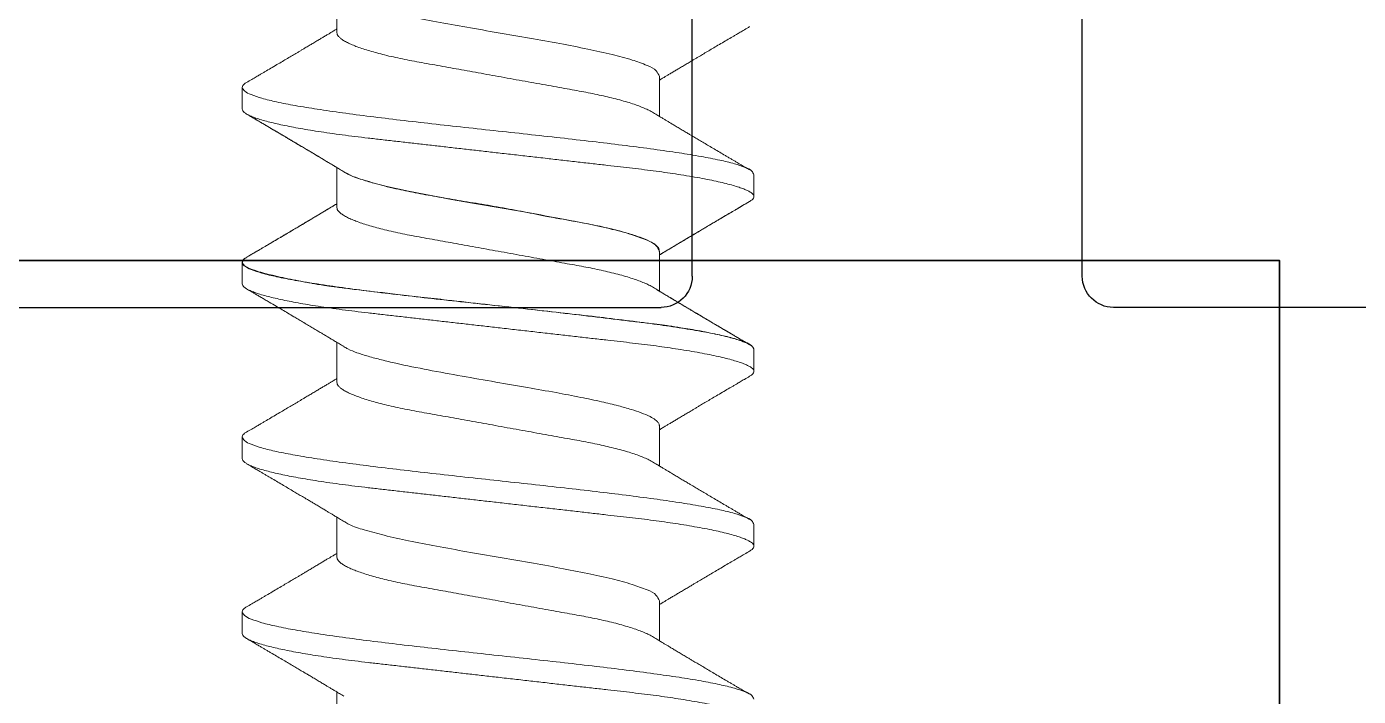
# Model space of a CAD drawing. Extents: x -82 to 113, y -82 to 93.
# Drawn here: x 19.2935 to 19.7204, y 86.9189 to 87.1334 of the extents above; entities that cross this region are included whole.
import ezdxf

# ---------------------------------------------------------------- set-up
doc = ezdxf.new("R2010")
doc.units = 0
doc.header["$MEASUREMENT"] = 0
doc.linetypes.add('SLD-Solid', pattern=[0])
doc.layers.get('0').update_dxf_attribs({"linetype": 'CONTINUOUS'})
for name, color, linetype in [('Ballons', 7, 'CONTINUOUS'), ('DIM', 7, 'CONTINUOUS'), ('INERTIA', 7, 'CONTINUOUS'), ('VENT', 5, 'CONTINUOUS')]:
    doc.layers.add(name, color=color, linetype=linetype)

# ---------------------------------------------------------------- blocks, each defined once
blk = doc.blocks.new('NO 8 2 IN')
at = {"color": 7, "linetype": 'SLD-Solid', "lineweight": 15}
for p, q in [((0.8105, 0.082), (0.8035, 0.082)), ((0.8665, 0.082), (0.8595, 0.082)), ((0.8665, 0.082), (0.85953, 0.082)), ((0.9225, 0.082), (0.9155, 0.082)), ((0.9785, 0.082), (0.9715, 0.082)), ((0.786, 0.05169), (0.77321, 0.05169)), ((0.842, 0.05169), (0.82921, 0.05169)), ((0.842, 0.05169), (0.82921, 0.05169)), ((0.898, 0.05169), (0.88521, 0.05169)), ((0.954, 0.05169), (0.94121, 0.05169)), ((1.01, 0.05169), (0.99721, 0.05169)), ((0.8, -0.05169), (0.81279, -0.05169)), ((0.85597, -0.05169), (0.86879, -0.05169)), ((0.856, -0.05169), (0.86879, -0.05169)), ((0.912, -0.05169), (0.92479, -0.05169)), ((0.968, -0.05169), (0.98079, -0.05169)), ((0.8315, -0.082), (0.8385, -0.082)), ((0.8875, -0.082), (0.8945, -0.082)), ((0.8875, -0.082), (0.8945, -0.082)), ((0.9435, -0.082), (0.9505, -0.082))]:
    blk.add_line(p, q, dxfattribs=at)
for points, knots in [([(0.80186, 0.08045), (0.80199, 0.08074), (0.80231, 0.08144), (0.80352, 0.08233), (0.80507, 0.08107), (0.80601, 0.07885), (0.80718, 0.07537), (0.80828, 0.07064), (0.80943, 0.0647), (0.81057, 0.05766), (0.81172, 0.04964), (0.81288, 0.04077), (0.81403, 0.0312), (0.81519, 0.0211), (0.81634, 0.01064), (0.8175, 0), (0.81866, -0.01064), (0.81981, -0.0211), (0.82097, -0.03121), (0.82212, -0.04077), (0.82328, -0.04964), (0.82443, -0.05766), (0.82557, -0.06471), (0.82672, -0.07062), (0.82781, -0.07541), (0.82899, -0.07877), (0.82993, -0.08123), (0.83108, -0.0818), (0.8315, -0.082)], [0, 0, 0, 0, 0.005731, 0.013729, 0.021728, 0.035806, 0.057192, 0.085897, 0.121575, 0.16369, 0.211566, 0.264413, 0.32135, 0.381419, 0.443609, 0.506868, 0.570127, 0.632316, 0.692385, 0.749321, 0.802168, 0.850043, 0.892158, 0.927835, 0.956539, 0.977925, 0.992002, 1, 1, 1, 1]), ([(0.8105, 0.082), (0.81067, 0.08196), (0.81108, 0.08188), (0.81159, 0.08134), (0.81213, 0.08055), (0.81267, 0.07943), (0.81324, 0.078), (0.81382, 0.07624), (0.81439, 0.07424), (0.81494, 0.07201), (0.81549, 0.06959), (0.81604, 0.06692), (0.81658, 0.06404), (0.81711, 0.06094), (0.81766, 0.05756), (0.8182, 0.05389), (0.81874, 0.04995), (0.81926, 0.04587), (0.81976, 0.04167), (0.82025, 0.03731), (0.82077, 0.03278), (0.82129, 0.02821), (0.82181, 0.02362), (0.82233, 0.01904), (0.82287, 0.01436), (0.82341, 0.00962), (0.82395, 0.00482), (0.82452, -0.00015), (0.8251, -0.00526), (0.82569, -0.01048), (0.82628, -0.01564), (0.82686, -0.02071), (0.82742, -0.02565), (0.82797, -0.03045), (0.82848, -0.03495), (0.82896, -0.03915), (0.8294, -0.04309), (0.82987, -0.04691), (0.83035, -0.05063), (0.83085, -0.05422), (0.83138, -0.05776), (0.83193, -0.06122), (0.83252, -0.06456), (0.83311, -0.06766), (0.8337, -0.07048), (0.8343, -0.07301), (0.83489, -0.07524), (0.83546, -0.07712), (0.83601, -0.07865), (0.83652, -0.07985), (0.83702, -0.08079), (0.83751, -0.08145), (0.83798, -0.0819), (0.83834, -0.08197), (0.8385, -0.082)], [0, 0, 0, 0, 0.003092, 0.007218, 0.012848, 0.020196, 0.029358, 0.040369, 0.053221, 0.066587, 0.081415, 0.097635, 0.11516, 0.13389, 0.153715, 0.176448, 0.200175, 0.224724, 0.249925, 0.275906, 0.303091, 0.331379, 0.358168, 0.385658, 0.413725, 0.442232, 0.471038, 0.499995, 0.531578, 0.562967, 0.593969, 0.624401, 0.654092, 0.682884, 0.710637, 0.735058, 0.758527, 0.78147, 0.803831, 0.825476, 0.846274, 0.867849, 0.888108, 0.906911, 0.924131, 0.939662, 0.953423, 0.965357, 0.974673, 0.982441, 0.988705, 0.993557, 0.99719, 1, 1, 1, 1]), ([(0.85786, 0.08045), (0.85799, 0.08074), (0.85831, 0.08144), (0.85952, 0.08233), (0.86107, 0.08107), (0.86201, 0.07885), (0.86318, 0.07537), (0.86428, 0.07064), (0.86543, 0.0647), (0.86657, 0.05766), (0.86772, 0.04964), (0.86888, 0.04077), (0.87003, 0.0312), (0.87119, 0.0211), (0.87234, 0.01064), (0.8735, 0), (0.87466, -0.01064), (0.87581, -0.0211), (0.87697, -0.03121), (0.87812, -0.04077), (0.87928, -0.04964), (0.88043, -0.05766), (0.88157, -0.06471), (0.88272, -0.07062), (0.88381, -0.07541), (0.885, -0.07875), (0.88587, -0.08116), (0.88692, -0.08168), (0.88724, -0.08185)], [0, 0, 0, 0, 0.005741, 0.013754, 0.021767, 0.035869, 0.057293, 0.086049, 0.12179, 0.163979, 0.21194, 0.26488, 0.321917, 0.382093, 0.444392, 0.507763, 0.571133, 0.633432, 0.693607, 0.750644, 0.803584, 0.851544, 0.893732, 0.929473, 0.958227, 0.979651, 0.993752, 1, 1, 1, 1]), ([(0.85793, 0.08041), (0.85812, 0.08085), (0.85848, 0.08171), (0.86026, 0.08222), (0.86147, 0.07989), (0.86259, 0.07684), (0.86388, 0.07178), (0.86496, 0.06668), (0.86576, 0.06251), (0.86618, 0.06019), (0.8664, 0.05897), (0.86651, 0.05835), (0.86657, 0.05803), (0.8666, 0.05788), (0.86661, 0.0578), (0.86662, 0.05776), (0.86662, 0.05774), (0.86662, 0.05773), (0.86662, 0.05772), (0.86662, 0.05772), (0.86662, 0.05772), (0.86662, 0.05772), (0.86672, 0.05703), (0.86692, 0.05588), (0.86716, 0.05417), (0.8674, 0.05248), (0.86767, 0.05045), (0.86798, 0.04808), (0.86832, 0.04532), (0.8687, 0.04217), (0.8692, 0.03776), (0.86987, 0.0319), (0.87072, 0.02442), (0.87179, 0.01508), (0.87301, 0.00415), (0.87436, -0.00798), (0.87571, -0.01994), (0.87706, -0.0313), (0.87814, -0.04029), (0.87885, -0.04621), (0.87918, -0.04903), (0.87935, -0.0504), (0.87943, -0.05108), (0.87947, -0.05141), (0.87949, -0.05158), (0.8795, -0.05166), (0.8795, -0.0517), (0.8795, -0.05172), (0.87951, -0.05173), (0.87951, -0.05174), (0.87951, -0.05174), (0.87951, -0.05174), (0.87953, -0.0519), (0.87957, -0.05228), (0.87966, -0.05293), (0.87977, -0.05374), (0.88005, -0.05565), (0.88045, -0.05825), (0.881, -0.06161), (0.88155, -0.06478), (0.88233, -0.06881), (0.88327, -0.07305), (0.88436, -0.07695), (0.88531, -0.07952), (0.88613, -0.08101), (0.88682, -0.08185), (0.88732, -0.08196), (0.8875, -0.082)], [0, 0, 0, 0, 0.008288, 0.015815, 0.02672, 0.047073, 0.077224, 0.116716, 0.13973, 0.152002, 0.158323, 0.161529, 0.163143, 0.163953, 0.164359, 0.164562, 0.164663, 0.164714, 0.164739, 0.164752, 0.164758, 0.164762, 0.164765, 0.17707, 0.185225, 0.195238, 0.207216, 0.221279, 0.23755, 0.256156, 0.277217, 0.315911, 0.360164, 0.409986, 0.481747, 0.554052, 0.625314, 0.693969, 0.755924, 0.785062, 0.799105, 0.805988, 0.809393, 0.811087, 0.811931, 0.812353, 0.812564, 0.812669, 0.812722, 0.812748, 0.812761, 0.812768, 0.812771, 0.815653, 0.819509, 0.824314, 0.830037, 0.853487, 0.870809, 0.889988, 0.91033, 0.943276, 0.966454, 0.981801, 0.99127, 0.996748, 1, 1, 1, 1]), ([(0.8665, 0.082), (0.86667, 0.08196), (0.86708, 0.08188), (0.86759, 0.08134), (0.86813, 0.08055), (0.86867, 0.07943), (0.86924, 0.078), (0.86982, 0.07624), (0.87039, 0.07424), (0.87094, 0.07201), (0.87149, 0.06959), (0.87204, 0.06692), (0.87258, 0.06404), (0.87311, 0.06094), (0.87366, 0.05756), (0.8742, 0.05389), (0.87474, 0.04995), (0.87526, 0.04587), (0.87576, 0.04167), (0.87625, 0.03731), (0.87677, 0.03278), (0.87729, 0.02821), (0.87781, 0.02362), (0.87833, 0.01904), (0.87887, 0.01436), (0.87941, 0.00962), (0.87995, 0.00482), (0.88052, -0.00015), (0.8811, -0.00526), (0.88169, -0.01048), (0.88228, -0.01564), (0.88286, -0.02071), (0.88342, -0.02565), (0.88397, -0.03045), (0.88448, -0.03495), (0.88496, -0.03915), (0.8854, -0.04309), (0.88587, -0.04691), (0.88635, -0.05063), (0.88685, -0.05422), (0.88738, -0.05776), (0.88793, -0.06122), (0.88852, -0.06456), (0.88911, -0.06766), (0.8897, -0.07048), (0.8903, -0.07301), (0.89089, -0.07524), (0.89146, -0.07712), (0.89201, -0.07865), (0.89252, -0.07985), (0.89302, -0.08079), (0.89351, -0.08145), (0.89398, -0.0819), (0.89434, -0.08197), (0.8945, -0.082)], [0, 0, 0, 0, 0.003092, 0.007218, 0.012848, 0.020196, 0.029358, 0.040369, 0.053221, 0.066587, 0.081415, 0.097635, 0.11516, 0.13389, 0.153715, 0.176448, 0.200175, 0.224724, 0.249925, 0.275906, 0.303091, 0.331379, 0.358168, 0.385658, 0.413725, 0.442232, 0.471038, 0.499995, 0.531578, 0.562967, 0.593969, 0.624401, 0.654092, 0.682884, 0.710637, 0.735058, 0.758527, 0.78147, 0.803831, 0.825476, 0.846274, 0.867849, 0.888108, 0.906911, 0.924131, 0.939662, 0.953423, 0.965357, 0.974673, 0.982441, 0.988705, 0.993557, 0.99719, 1, 1, 1, 1]), ([(0.8665, 0.082), (0.86667, 0.08196), (0.86708, 0.08188), (0.86759, 0.08134), (0.86813, 0.08055), (0.86867, 0.07943), (0.86924, 0.078), (0.86982, 0.07624), (0.87039, 0.07424), (0.87094, 0.07201), (0.87149, 0.06959), (0.87204, 0.06692), (0.87258, 0.06404), (0.87311, 0.06094), (0.87366, 0.05756), (0.8742, 0.05389), (0.87474, 0.04995), (0.87526, 0.04587), (0.87576, 0.04167), (0.87625, 0.03731), (0.87677, 0.03278), (0.87729, 0.02821), (0.87781, 0.02362), (0.87833, 0.01904), (0.87887, 0.01436), (0.87941, 0.00962), (0.87995, 0.00482), (0.88052, -0.00015), (0.8811, -0.00526), (0.88169, -0.01048), (0.88228, -0.01564), (0.88286, -0.02071), (0.88342, -0.02565), (0.88397, -0.03045), (0.88448, -0.03495), (0.88496, -0.03915), (0.8854, -0.04309), (0.88587, -0.04691), (0.88635, -0.05063), (0.88685, -0.05422), (0.88738, -0.05776), (0.88793, -0.06122), (0.88852, -0.06456), (0.88911, -0.06766), (0.8897, -0.07048), (0.8903, -0.07301), (0.89089, -0.07524), (0.89146, -0.07712), (0.89201, -0.07865), (0.89252, -0.07985), (0.89302, -0.08079), (0.89351, -0.08145), (0.89398, -0.0819), (0.89434, -0.08197), (0.8945, -0.082)], [0, 0, 0, 0, 0.0030922, 0.0072181, 0.0128484, 0.0201962, 0.0293579, 0.0403687, 0.0532214, 0.0665875, 0.0814155, 0.097635, 0.1151599, 0.1338904, 0.1537149, 0.1764479, 0.2001745, 0.2247242, 0.2499245, 0.2759056, 0.3030907, 0.3313793, 0.3581676, 0.385658, 0.4137247, 0.4422324, 0.4710383, 0.4999946, 0.5315781, 0.5629665, 0.5939686, 0.6244012, 0.6540923, 0.6828844, 0.7106365, 0.7350577, 0.7585265, 0.7814702, 0.803831, 0.825476, 0.8462743, 0.8678486, 0.8881084, 0.906911, 0.9241308, 0.9396618, 0.9534224, 0.9653573, 0.9746726, 0.982441, 0.9887047, 0.9935572, 0.9971898, 1, 1, 1, 1]), ([(0.91386, 0.08045), (0.91399, 0.08074), (0.91431, 0.08144), (0.91552, 0.08233), (0.91707, 0.08107), (0.91801, 0.07885), (0.91918, 0.07537), (0.92028, 0.07064), (0.92143, 0.0647), (0.92257, 0.05766), (0.92372, 0.04964), (0.92488, 0.04077), (0.92603, 0.0312), (0.92719, 0.0211), (0.92834, 0.01064), (0.9295, 0), (0.93066, -0.01064), (0.93181, -0.0211), (0.93297, -0.03121), (0.93412, -0.04077), (0.93528, -0.04964), (0.93643, -0.05766), (0.93757, -0.06471), (0.93872, -0.07062), (0.93982, -0.07541), (0.94099, -0.07877), (0.94193, -0.08123), (0.94308, -0.0818), (0.9435, -0.082)], [0, 0, 0, 0, 0.005731, 0.013729, 0.021729, 0.035806, 0.057193, 0.085897, 0.121575, 0.163691, 0.211566, 0.264413, 0.32135, 0.381419, 0.443609, 0.506868, 0.570127, 0.632316, 0.692385, 0.749322, 0.802168, 0.850043, 0.892158, 0.927835, 0.956539, 0.977925, 0.992002, 1, 1, 1, 1]), ([(0.9225, 0.082), (0.92267, 0.08196), (0.92308, 0.08188), (0.92359, 0.08134), (0.92413, 0.08055), (0.92467, 0.07943), (0.92524, 0.078), (0.92582, 0.07624), (0.92639, 0.07424), (0.92694, 0.07201), (0.92749, 0.06959), (0.92804, 0.06692), (0.92858, 0.06404), (0.92911, 0.06094), (0.92966, 0.05756), (0.9302, 0.05389), (0.93074, 0.04995), (0.93126, 0.04587), (0.93176, 0.04167), (0.93225, 0.03731), (0.93277, 0.03278), (0.93329, 0.02821), (0.93381, 0.02362), (0.93433, 0.01904), (0.93487, 0.01436), (0.93541, 0.00962), (0.93595, 0.00482), (0.93652, -0.00015), (0.9371, -0.00526), (0.93769, -0.01048), (0.93828, -0.01564), (0.93886, -0.02071), (0.93942, -0.02565), (0.93997, -0.03045), (0.94048, -0.03495), (0.94096, -0.03915), (0.9414, -0.04309), (0.94187, -0.04691), (0.94235, -0.05063), (0.94285, -0.05422), (0.94338, -0.05776), (0.94393, -0.06122), (0.94452, -0.06456), (0.94511, -0.06766), (0.9457, -0.07048), (0.9463, -0.07301), (0.94689, -0.07524), (0.94746, -0.07712), (0.94801, -0.07865), (0.94852, -0.07985), (0.94902, -0.08079), (0.94951, -0.08145), (0.94998, -0.0819), (0.95034, -0.08197), (0.9505, -0.082)], [0, 0, 0, 0, 0.003093, 0.007218, 0.012849, 0.020196, 0.029358, 0.040369, 0.053222, 0.066588, 0.081416, 0.097635, 0.11516, 0.133891, 0.153715, 0.176448, 0.200175, 0.224724, 0.249925, 0.275906, 0.303091, 0.331379, 0.358168, 0.385658, 0.413725, 0.442233, 0.471038, 0.499995, 0.531578, 0.562967, 0.593969, 0.624401, 0.654092, 0.682884, 0.710637, 0.735058, 0.758527, 0.78147, 0.803831, 0.825476, 0.846274, 0.867849, 0.888108, 0.906911, 0.924131, 0.939662, 0.953422, 0.965357, 0.974673, 0.982441, 0.988705, 0.993557, 0.99719, 1, 1, 1, 1]), ([(0.96986, 0.08045), (0.96999, 0.08074), (0.97031, 0.08144), (0.97152, 0.08233), (0.97307, 0.08107), (0.97401, 0.07885), (0.97518, 0.07537), (0.97628, 0.07064), (0.97743, 0.0647), (0.97857, 0.05766), (0.97972, 0.04964), (0.98088, 0.04077), (0.98203, 0.0312), (0.98319, 0.0211), (0.98434, 0.01064), (0.9855, 0), (0.98666, -0.01064), (0.98781, -0.0211), (0.98897, -0.03121), (0.99012, -0.04077), (0.99128, -0.04964), (0.99243, -0.05766), (0.99357, -0.06471), (0.99472, -0.07062), (0.99581, -0.07541), (0.99699, -0.07877), (0.99793, -0.08123), (0.99908, -0.0818), (0.9995, -0.082)], [0, 0, 0, 0, 0.005731, 0.013729, 0.021728, 0.035806, 0.057192, 0.085897, 0.121575, 0.16369, 0.211566, 0.264413, 0.32135, 0.381419, 0.443609, 0.506868, 0.570127, 0.632316, 0.692385, 0.749321, 0.802168, 0.850043, 0.892157, 0.927835, 0.956539, 0.977925, 0.992001, 1, 1, 1, 1]), ([(0.9785, 0.082), (0.97867, 0.08196), (0.97908, 0.08188), (0.97959, 0.08134), (0.98013, 0.08055), (0.98067, 0.07943), (0.98124, 0.078), (0.98182, 0.07624), (0.98239, 0.07424), (0.98294, 0.07201), (0.98349, 0.06959), (0.98404, 0.06692), (0.98458, 0.06404), (0.98511, 0.06094), (0.98565, 0.05756), (0.9862, 0.05389), (0.98674, 0.04995), (0.98726, 0.04587), (0.98776, 0.04167), (0.98825, 0.03731), (0.98877, 0.03278), (0.98929, 0.02821), (0.98981, 0.02362), (0.99033, 0.01904), (0.99086, 0.01436), (0.99141, 0.00962), (0.99195, 0.00482), (0.99252, -0.00015), (0.9931, -0.00526), (0.99369, -0.01048), (0.99428, -0.01564), (0.99486, -0.02071), (0.99542, -0.02565), (0.99597, -0.03045), (0.99648, -0.03495), (0.99696, -0.03915), (0.9974, -0.04309), (0.99787, -0.04691), (0.99835, -0.05063), (0.99885, -0.05422), (0.99938, -0.05776), (0.99993, -0.06122), (1.00052, -0.06456), (1.00111, -0.06766), (1.0017, -0.07048), (1.0023, -0.07301), (1.00289, -0.07524), (1.00346, -0.07712), (1.00401, -0.07865), (1.00452, -0.07985), (1.00502, -0.08079), (1.00551, -0.08145), (1.00598, -0.0819), (1.00634, -0.08197), (1.0065, -0.082)], [0, 0, 0, 0, 0.003092, 0.007218, 0.012848, 0.020196, 0.029358, 0.040368, 0.053221, 0.066587, 0.081415, 0.097635, 0.11516, 0.13389, 0.153715, 0.176448, 0.200174, 0.224724, 0.249924, 0.275905, 0.303091, 0.331379, 0.358167, 0.385658, 0.413725, 0.442232, 0.471038, 0.499995, 0.531578, 0.562966, 0.593969, 0.624401, 0.654092, 0.682884, 0.710636, 0.735058, 0.758527, 0.78147, 0.803831, 0.825476, 0.846274, 0.867849, 0.888108, 0.906911, 0.924131, 0.939662, 0.953422, 0.965357, 0.974673, 0.982441, 0.988705, 0.993557, 0.99719, 1, 1, 1, 1]), ([(0.80194, 0.08062), (0.80162, 0.08006), (0.80101, 0.07903), (0.80018, 0.07762), (0.79951, 0.07648), (0.79895, 0.07553), (0.79826, 0.07436), (0.79736, 0.07282), (0.79627, 0.07098), (0.79521, 0.06918), (0.79423, 0.06752), (0.7933, 0.06596), (0.79253, 0.06465), (0.79191, 0.06361), (0.79139, 0.06273), (0.79079, 0.06173), (0.79012, 0.0606), (0.78939, 0.05936), (0.78867, 0.05816), (0.78798, 0.057), (0.78733, 0.05592), (0.78674, 0.05493), (0.78619, 0.05401), (0.78565, 0.05311), (0.78519, 0.05234), (0.78489, 0.05184), (0.78479, 0.05169)], [0, 0, 0, 0, 0.057982, 0.10656, 0.145743, 0.175978, 0.205039, 0.267031, 0.335195, 0.395552, 0.453065, 0.507733, 0.557279, 0.588303, 0.615909, 0.648764, 0.691919, 0.733036, 0.777294, 0.8174, 0.853077, 0.889787, 0.920247, 0.948394, 0.983846, 1, 1, 1, 1]), ([(0.83056, 0.04945), (0.83028, 0.04991), (0.82975, 0.05078), (0.82903, 0.05198), (0.82843, 0.05298), (0.82791, 0.05385), (0.8274, 0.05471), (0.82682, 0.05567), (0.82614, 0.05681), (0.8254, 0.05805), (0.82464, 0.05932), (0.82393, 0.06051), (0.82332, 0.06153), (0.82283, 0.06237), (0.8224, 0.06309), (0.822, 0.06377), (0.82143, 0.06472), (0.82068, 0.06599), (0.81974, 0.06758), (0.81873, 0.06928), (0.8177, 0.07104), (0.81681, 0.07255), (0.81609, 0.07376), (0.81557, 0.07465), (0.81505, 0.07552), (0.81449, 0.07647), (0.81382, 0.07762), (0.81299, 0.07903), (0.81239, 0.08006), (0.81206, 0.08062)], [0, 0, 0, 0, 0.045199, 0.083899, 0.116073, 0.141732, 0.167575, 0.1987, 0.235116, 0.276837, 0.318633, 0.357685, 0.39061, 0.417395, 0.438437, 0.45965, 0.482988, 0.529851, 0.581566, 0.636015, 0.6932, 0.75069, 0.780866, 0.809473, 0.836508, 0.864578, 0.900962, 0.946099, 1, 1, 1, 1]), ([(0.83056, 0.04945), (0.83028, 0.04991), (0.82977, 0.05076), (0.82909, 0.05188), (0.82857, 0.05275), (0.82815, 0.05345), (0.82778, 0.05406), (0.82728, 0.0549), (0.82662, 0.056), (0.82585, 0.05729), (0.82508, 0.05858), (0.82428, 0.05993), (0.82344, 0.06134), (0.82263, 0.06269), (0.82194, 0.06386), (0.82129, 0.06496), (0.82066, 0.06602), (0.82002, 0.06711), (0.81932, 0.06828), (0.8185, 0.06968), (0.8175, 0.07137), (0.81634, 0.07334), (0.81504, 0.07555), (0.81359, 0.078), (0.81258, 0.07972), (0.81206, 0.08062)], [0, 0, 0, 0, 0.045353, 0.081555, 0.108572, 0.129196, 0.148888, 0.167788, 0.210444, 0.254777, 0.291591, 0.335499, 0.384247, 0.427876, 0.465291, 0.496675, 0.533955, 0.567023, 0.601469, 0.646254, 0.701492, 0.764493, 0.835236, 0.913735, 1, 1, 1, 1]), ([(0.85794, 0.08062), (0.85762, 0.08006), (0.85701, 0.07903), (0.85618, 0.07762), (0.85551, 0.07648), (0.85495, 0.07553), (0.85426, 0.07436), (0.85336, 0.07282), (0.85227, 0.07098), (0.85121, 0.06918), (0.85023, 0.06752), (0.8493, 0.06596), (0.84853, 0.06465), (0.84791, 0.06361), (0.84739, 0.06273), (0.84679, 0.06173), (0.84612, 0.0606), (0.84539, 0.05936), (0.84467, 0.05816), (0.84398, 0.057), (0.84333, 0.05592), (0.84274, 0.05493), (0.84219, 0.05401), (0.84165, 0.05311), (0.84119, 0.05234), (0.84089, 0.05184), (0.84079, 0.05169)], [0, 0, 0, 0, 0.057982, 0.10656, 0.145743, 0.175979, 0.205039, 0.267031, 0.335196, 0.395553, 0.453065, 0.507733, 0.55728, 0.588303, 0.615909, 0.648764, 0.691919, 0.733036, 0.777295, 0.817401, 0.853077, 0.889788, 0.920247, 0.948394, 0.983846, 1, 1, 1, 1]), ([(0.85794, 0.08062), (0.8575, 0.07986), (0.85666, 0.07844), (0.8555, 0.07646), (0.85451, 0.07477), (0.8537, 0.0734), (0.85306, 0.07233), (0.8526, 0.07154), (0.85226, 0.07096), (0.85188, 0.07032), (0.85137, 0.06946), (0.85064, 0.06821), (0.84978, 0.06677), (0.84889, 0.06527), (0.84789, 0.06357), (0.84671, 0.06159), (0.84531, 0.05923), (0.84411, 0.05722), (0.84313, 0.05559), (0.84238, 0.05433), (0.8416, 0.05302), (0.84105, 0.05212), (0.84079, 0.05169)], [0, 0, 0, 0, 0.078557, 0.146928, 0.205127, 0.253171, 0.28911, 0.316082, 0.334103, 0.349938, 0.382039, 0.422951, 0.47932, 0.53159, 0.578742, 0.655255, 0.736752, 0.823805, 0.864701, 0.906202, 0.954829, 1, 1, 1, 1]), ([(0.88656, 0.04945), (0.88627, 0.04993), (0.88572, 0.05083), (0.88496, 0.05209), (0.88429, 0.05321), (0.88372, 0.05417), (0.88324, 0.05496), (0.88288, 0.05556), (0.88258, 0.05606), (0.8823, 0.05653), (0.88186, 0.05727), (0.88124, 0.05832), (0.88042, 0.05968), (0.87955, 0.06115), (0.87867, 0.06264), (0.8778, 0.06411), (0.87686, 0.06568), (0.87586, 0.06737), (0.87474, 0.06926), (0.87357, 0.07125), (0.8725, 0.07307), (0.87157, 0.07464), (0.87087, 0.07583), (0.87031, 0.07678), (0.86983, 0.0776), (0.86936, 0.0784), (0.86875, 0.07943), (0.8683, 0.0802), (0.86806, 0.08062)], [0, 0, 0, 0, 0.046389, 0.087179, 0.122346, 0.154449, 0.179736, 0.198192, 0.212685, 0.227819, 0.243656, 0.283769, 0.329025, 0.374915, 0.424937, 0.472362, 0.516088, 0.57665, 0.634995, 0.697606, 0.767583, 0.81008, 0.848361, 0.882214, 0.901107, 0.926387, 0.959349, 1, 1, 1, 1]), ([(0.91394, 0.08062), (0.91362, 0.08006), (0.91301, 0.07903), (0.91218, 0.07762), (0.91151, 0.07648), (0.91095, 0.07553), (0.91026, 0.07436), (0.90936, 0.07282), (0.90827, 0.07098), (0.90721, 0.06918), (0.90623, 0.06752), (0.9053, 0.06596), (0.90453, 0.06465), (0.90391, 0.06361), (0.90339, 0.06273), (0.90279, 0.06173), (0.90212, 0.0606), (0.90139, 0.05936), (0.90067, 0.05816), (0.89998, 0.057), (0.89933, 0.05592), (0.89874, 0.05493), (0.89819, 0.05401), (0.89765, 0.05311), (0.89719, 0.05234), (0.89689, 0.05184), (0.89679, 0.05169)], [0, 0, 0, 0, 0.0579828, 0.1065596, 0.1457438, 0.1759787, 0.2050392, 0.2670312, 0.3351953, 0.3955529, 0.4530647, 0.5077331, 0.5572798, 0.5883029, 0.6159094, 0.6487641, 0.6919186, 0.7330355, 0.7772941, 0.8174003, 0.8530775, 0.8897876, 0.9202468, 0.9483936, 0.9838456, 1, 1, 1, 1]), ([(0.94256, 0.04945), (0.94228, 0.04991), (0.94175, 0.05078), (0.94103, 0.05198), (0.94043, 0.05298), (0.93991, 0.05385), (0.9394, 0.05471), (0.93882, 0.05567), (0.93814, 0.05681), (0.9374, 0.05805), (0.93664, 0.05932), (0.93593, 0.06051), (0.93532, 0.06153), (0.93483, 0.06237), (0.9344, 0.06309), (0.934, 0.06377), (0.93343, 0.06472), (0.93268, 0.06599), (0.93174, 0.06758), (0.93073, 0.06928), (0.9297, 0.07104), (0.92881, 0.07255), (0.92809, 0.07376), (0.92757, 0.07465), (0.92705, 0.07552), (0.92649, 0.07647), (0.92582, 0.07762), (0.92499, 0.07903), (0.92439, 0.08006), (0.92406, 0.08062)], [0, 0, 0, 0, 0.0451994, 0.0838995, 0.1160725, 0.1417323, 0.1675759, 0.1986999, 0.2351163, 0.2768365, 0.318633, 0.357685, 0.3906107, 0.4173953, 0.438437, 0.4596498, 0.4829882, 0.5298511, 0.5815661, 0.6360153, 0.6932005, 0.7506899, 0.7808661, 0.8094732, 0.8365086, 0.8645783, 0.9009618, 0.9460988, 1, 1, 1, 1]), ([(0.96994, 0.08062), (0.96962, 0.08006), (0.96901, 0.07903), (0.96818, 0.07762), (0.96751, 0.07648), (0.96695, 0.07553), (0.96626, 0.07436), (0.96536, 0.07282), (0.96427, 0.07098), (0.96321, 0.06918), (0.96223, 0.06752), (0.9613, 0.06596), (0.96053, 0.06465), (0.95991, 0.06361), (0.95939, 0.06273), (0.95879, 0.06173), (0.95812, 0.0606), (0.95739, 0.05936), (0.95667, 0.05816), (0.95598, 0.057), (0.95533, 0.05592), (0.95474, 0.05493), (0.95419, 0.05401), (0.95365, 0.05311), (0.95319, 0.05234), (0.95289, 0.05184), (0.95279, 0.05169)], [0, 0, 0, 0, 0.057982, 0.10656, 0.145743, 0.175979, 0.205039, 0.26703, 0.335195, 0.395553, 0.453065, 0.507733, 0.55728, 0.588303, 0.615908, 0.648764, 0.691919, 0.733036, 0.777294, 0.8174, 0.853077, 0.889788, 0.920247, 0.948394, 0.983846, 1, 1, 1, 1]), ([(0.99856, 0.04945), (0.99828, 0.04991), (0.99775, 0.05078), (0.99703, 0.05198), (0.99643, 0.05298), (0.99591, 0.05385), (0.9954, 0.05471), (0.99482, 0.05567), (0.99414, 0.05681), (0.9934, 0.05805), (0.99264, 0.05932), (0.99193, 0.06051), (0.99132, 0.06153), (0.99083, 0.06237), (0.9904, 0.06309), (0.99, 0.06377), (0.98943, 0.06472), (0.98868, 0.06599), (0.98774, 0.06758), (0.98673, 0.06928), (0.9857, 0.07104), (0.98481, 0.07255), (0.98409, 0.07376), (0.98357, 0.07465), (0.98305, 0.07552), (0.98249, 0.07647), (0.98182, 0.07762), (0.98099, 0.07903), (0.98039, 0.08006), (0.98006, 0.08062)], [0, 0, 0, 0, 0.0451994, 0.0838995, 0.1160725, 0.1417313, 0.1675749, 0.1986999, 0.2351163, 0.2768365, 0.318633, 0.357685, 0.3906107, 0.4173953, 0.438437, 0.4596488, 0.4829882, 0.5298511, 0.5815661, 0.6360153, 0.6931995, 0.7506899, 0.7808661, 0.8094732, 0.8365086, 0.8645783, 0.9009618, 0.9460988, 1, 1, 1, 1]), ([(0.786, 0.05169), (0.7862, 0.05166), (0.78664, 0.05159), (0.78727, 0.05114), (0.7879, 0.05045), (0.78856, 0.04949), (0.78923, 0.04825), (0.7899, 0.04678), (0.79056, 0.04508), (0.79122, 0.0432), (0.79187, 0.0411), (0.79251, 0.0388), (0.79316, 0.03628), (0.7938, 0.03355), (0.79442, 0.03063), (0.79502, 0.0276), (0.79559, 0.02443), (0.79618, 0.02113), (0.79679, 0.01775), (0.79742, 0.0143), (0.79805, 0.01082), (0.79869, 0.00726), (0.79934, 0.00364), (0.80001, -0.00007), (0.8007, -0.00386), (0.80139, -0.00769), (0.80207, -0.01146), (0.80273, -0.01513), (0.80337, -0.01868), (0.80398, -0.02203), (0.80454, -0.02517), (0.80508, -0.02813), (0.80565, -0.03098), (0.80624, -0.03372), (0.80687, -0.03639), (0.80752, -0.03894), (0.80821, -0.04135), (0.8089, -0.04355), (0.80959, -0.0455), (0.81029, -0.0472), (0.81088, -0.04849), (0.8113, -0.04919), (0.81145, -0.04943)], [0, 0, 0, 0, 0.0056599, 0.0125775, 0.0213656, 0.0323516, 0.0456897, 0.0614235, 0.0784225, 0.0974411, 0.1183588, 0.1410211, 0.1652461, 0.1924205, 0.2208649, 0.2503105, 0.2805998, 0.3124188, 0.3457879, 0.3784824, 0.4121662, 0.4466137, 0.4815809, 0.5168112, 0.5541709, 0.5912169, 0.6276443, 0.663165, 0.6975153, 0.7304612, 0.760059, 0.7884191, 0.8160641, 0.8427916, 0.8683764, 0.8940213, 0.9178954, 0.9397845, 0.9595098, 0.9769376, 0.9919873, 1, 1, 1, 1]), ([(0.842, 0.05169), (0.8422, 0.05166), (0.84264, 0.05159), (0.84327, 0.05114), (0.8439, 0.05045), (0.84456, 0.04949), (0.84523, 0.04825), (0.8459, 0.04678), (0.84656, 0.04508), (0.84722, 0.0432), (0.84787, 0.0411), (0.84851, 0.0388), (0.84916, 0.03628), (0.8498, 0.03355), (0.85042, 0.03063), (0.85102, 0.0276), (0.85159, 0.02443), (0.85218, 0.02113), (0.85279, 0.01775), (0.85342, 0.0143), (0.85405, 0.01082), (0.85469, 0.00726), (0.85534, 0.00364), (0.85601, -0.00007), (0.8567, -0.00386), (0.85739, -0.00769), (0.85807, -0.01146), (0.85873, -0.01513), (0.85937, -0.01868), (0.85998, -0.02203), (0.86054, -0.02517), (0.86108, -0.02813), (0.86165, -0.03098), (0.86224, -0.03372), (0.86287, -0.03639), (0.86352, -0.03894), (0.86421, -0.04135), (0.8649, -0.04355), (0.86559, -0.0455), (0.86629, -0.0472), (0.86688, -0.04849), (0.8673, -0.04919), (0.86745, -0.04943)], [0, 0, 0, 0, 0.00566, 0.012578, 0.021366, 0.032352, 0.04569, 0.061424, 0.078423, 0.097441, 0.118359, 0.141021, 0.165246, 0.192421, 0.220865, 0.250311, 0.2806, 0.312419, 0.345788, 0.378482, 0.412166, 0.446614, 0.481581, 0.516811, 0.554171, 0.591217, 0.627644, 0.663165, 0.697515, 0.730461, 0.760059, 0.788419, 0.816064, 0.842792, 0.868377, 0.894021, 0.917895, 0.939784, 0.95951, 0.976938, 0.991987, 1, 1, 1, 1]), ([(0.842, 0.05169), (0.8422, 0.05166), (0.84264, 0.05159), (0.84327, 0.05114), (0.8439, 0.05045), (0.84456, 0.04949), (0.84523, 0.04825), (0.8459, 0.04678), (0.84656, 0.04508), (0.84722, 0.0432), (0.84787, 0.0411), (0.84851, 0.0388), (0.84916, 0.03628), (0.8498, 0.03355), (0.85042, 0.03063), (0.85102, 0.0276), (0.85159, 0.02443), (0.85218, 0.02113), (0.85279, 0.01775), (0.85342, 0.0143), (0.85405, 0.01082), (0.85469, 0.00726), (0.85534, 0.00364), (0.85601, -0.00007), (0.8567, -0.00386), (0.85739, -0.00769), (0.85807, -0.01146), (0.85873, -0.01513), (0.85937, -0.01868), (0.85998, -0.02203), (0.86054, -0.02517), (0.86108, -0.02813), (0.86165, -0.03098), (0.86224, -0.03372), (0.86287, -0.03639), (0.86352, -0.03894), (0.86421, -0.04135), (0.8649, -0.04355), (0.86559, -0.0455), (0.86629, -0.0472), (0.86688, -0.04849), (0.8673, -0.04919), (0.86745, -0.04943)], [0, 0, 0, 0, 0.00566, 0.012578, 0.021366, 0.032352, 0.04569, 0.061424, 0.078423, 0.097441, 0.118359, 0.141021, 0.165246, 0.19242, 0.220865, 0.25031, 0.2806, 0.312418, 0.345788, 0.378482, 0.412166, 0.446613, 0.48158, 0.516811, 0.55417, 0.591216, 0.627643, 0.663164, 0.697514, 0.73046, 0.760058, 0.788418, 0.816063, 0.84279, 0.868375, 0.89402, 0.917894, 0.939783, 0.959508, 0.976936, 0.991986, 1, 1, 1, 1]), ([(0.898, 0.05169), (0.8982, 0.05166), (0.89864, 0.05159), (0.89927, 0.05114), (0.8999, 0.05045), (0.90056, 0.04949), (0.90123, 0.04825), (0.9019, 0.04678), (0.90256, 0.04508), (0.90322, 0.0432), (0.90387, 0.0411), (0.90451, 0.0388), (0.90516, 0.03628), (0.9058, 0.03355), (0.90642, 0.03063), (0.90702, 0.0276), (0.90759, 0.02443), (0.90818, 0.02113), (0.90879, 0.01775), (0.90942, 0.0143), (0.91005, 0.01082), (0.91069, 0.00726), (0.91134, 0.00364), (0.91201, -0.00007), (0.9127, -0.00386), (0.91339, -0.00769), (0.91407, -0.01146), (0.91473, -0.01513), (0.91537, -0.01868), (0.91598, -0.02203), (0.91654, -0.02517), (0.91708, -0.02813), (0.91765, -0.03098), (0.91824, -0.03372), (0.91887, -0.03639), (0.91952, -0.03894), (0.92021, -0.04135), (0.9209, -0.04355), (0.92159, -0.0455), (0.92229, -0.0472), (0.92288, -0.04849), (0.9233, -0.04919), (0.92345, -0.04943)], [0, 0, 0, 0, 0.0056596, 0.0125775, 0.0213653, 0.0323514, 0.0456894, 0.0614234, 0.0784222, 0.0974409, 0.1183585, 0.1410209, 0.1652458, 0.1924203, 0.2208648, 0.2503104, 0.2805997, 0.3124186, 0.3457877, 0.3784822, 0.412166, 0.4466135, 0.4815807, 0.5168111, 0.5541707, 0.5912168, 0.6276441, 0.6631648, 0.6975151, 0.7304611, 0.7600589, 0.7884189, 0.816064, 0.8427915, 0.8683763, 0.8940211, 0.9178953, 0.9397843, 0.9595096, 0.9769374, 0.9919871, 1, 1, 1, 1]), ([(0.954, 0.05169), (0.9542, 0.05166), (0.95464, 0.05159), (0.95527, 0.05114), (0.9559, 0.05045), (0.95656, 0.04949), (0.95723, 0.04825), (0.9579, 0.04678), (0.95856, 0.04508), (0.95922, 0.0432), (0.95987, 0.0411), (0.96051, 0.0388), (0.96116, 0.03628), (0.9618, 0.03355), (0.96242, 0.03063), (0.96302, 0.0276), (0.96359, 0.02443), (0.96418, 0.02113), (0.96479, 0.01775), (0.96542, 0.0143), (0.96605, 0.01082), (0.96669, 0.00726), (0.96734, 0.00364), (0.96801, -0.00007), (0.9687, -0.00386), (0.96939, -0.00769), (0.97007, -0.01146), (0.97073, -0.01513), (0.97137, -0.01868), (0.97198, -0.02203), (0.97254, -0.02517), (0.97308, -0.02813), (0.97365, -0.03098), (0.97424, -0.03372), (0.97487, -0.03639), (0.97552, -0.03894), (0.97621, -0.04135), (0.9769, -0.04355), (0.97759, -0.0455), (0.97829, -0.0472), (0.97888, -0.04849), (0.9793, -0.04919), (0.97945, -0.04943)], [0, 0, 0, 0, 0.00566, 0.012577, 0.021365, 0.032352, 0.045689, 0.061423, 0.078422, 0.097441, 0.118359, 0.141021, 0.165246, 0.19242, 0.220865, 0.25031, 0.2806, 0.312419, 0.345788, 0.378482, 0.412166, 0.446614, 0.481581, 0.516811, 0.554171, 0.591217, 0.627644, 0.663165, 0.697515, 0.730461, 0.760059, 0.788419, 0.816064, 0.842792, 0.868376, 0.894021, 0.917895, 0.939784, 0.95951, 0.976937, 0.991987, 1, 1, 1, 1]), ([(0.77463, 0.04922), (0.77493, 0.04874), (0.77614, 0.04681), (0.77741, 0.04246), (0.77918, 0.03613), (0.78085, 0.02837), (0.78257, 0.01954), (0.78428, 0.00996), (0.786, 0), (0.78772, -0.00996), (0.78943, -0.01954), (0.79114, -0.02838), (0.79285, -0.0361), (0.7945, -0.04254), (0.79624, -0.04717), (0.79768, -0.05064), (0.79937, -0.0514), (0.8, -0.05169)], [0, 0, 0, 0, 0.016211, 0.064626, 0.128031, 0.204413, 0.291076, 0.384847, 0.48225, 0.579652, 0.673423, 0.760083, 0.836464, 0.899866, 0.948278, 0.98085, 1, 1, 1, 1]), ([(0.8306, 0.04945), (0.83097, 0.04876), (0.83188, 0.04705), (0.83304, 0.04382), (0.83415, 0.04018), (0.83514, 0.03637), (0.83617, 0.03196), (0.83731, 0.02643), (0.83854, 0.01976), (0.83975, 0.01261), (0.84096, 0.00512), (0.8423, -0.00255), (0.84338, -0.00832), (0.84413, -0.01213), (0.84446, -0.01375), (0.84474, -0.01511), (0.84507, -0.01686), (0.84556, -0.01963), (0.84622, -0.0234), (0.84689, -0.02713), (0.84755, -0.03046), (0.84818, -0.03342), (0.84903, -0.03708), (0.85009, -0.04113), (0.85137, -0.0452), (0.85266, -0.0484), (0.8539, -0.05041), (0.85511, -0.05174), (0.85582, -0.05159), (0.85597, -0.05156)], [0, 0, 0, 0, 0.0222964, 0.0549502, 0.0975425, 0.1306887, 0.1669662, 0.2265783, 0.2913754, 0.3600535, 0.4330742, 0.5076135, 0.5817689, 0.6000607, 0.6182046, 0.6289887, 0.6394203, 0.6689217, 0.7091003, 0.7482903, 0.7768622, 0.8057724, 0.8346003, 0.8837241, 0.9246536, 0.9567822, 0.9800164, 0.9955232, 1, 1, 1, 1]), ([(0.83063, 0.04922), (0.83093, 0.04874), (0.83214, 0.04681), (0.83341, 0.04246), (0.83518, 0.03613), (0.83685, 0.02837), (0.83857, 0.01954), (0.84028, 0.00996), (0.842, 0), (0.84372, -0.00996), (0.84543, -0.01954), (0.84714, -0.02838), (0.84885, -0.0361), (0.8505, -0.04254), (0.85224, -0.04717), (0.85368, -0.05064), (0.85537, -0.0514), (0.856, -0.05169)], [0, 0, 0, 0, 0.016211, 0.064626, 0.128031, 0.204413, 0.291075, 0.384847, 0.48225, 0.579652, 0.673423, 0.760083, 0.836464, 0.899866, 0.948278, 0.98085, 1, 1, 1, 1]), ([(0.88663, 0.04935), (0.88687, 0.04896), (0.88765, 0.04767), (0.88859, 0.04505), (0.88975, 0.04147), (0.89085, 0.03729), (0.89235, 0.03091), (0.89408, 0.02228), (0.89602, 0.01161), (0.89786, 0.00098), (0.89959, -0.00906), (0.90121, -0.01816), (0.90272, -0.02609), (0.90412, -0.03276), (0.90541, -0.03818), (0.90658, -0.04242), (0.9077, -0.04583), (0.90877, -0.04841), (0.90982, -0.0502), (0.91072, -0.05122), (0.91142, -0.05161), (0.91184, -0.05168), (0.91196, -0.05169), (0.912, -0.05169)], [0, 0, 0, 0, 0.012925, 0.04286, 0.078968, 0.120332, 0.165947, 0.265875, 0.371123, 0.475227, 0.573222, 0.661694, 0.73866, 0.803355, 0.855965, 0.897367, 0.928888, 0.95826, 0.976717, 0.987833, 0.996617, 0.998881, 1, 1, 1, 1]), ([(0.94263, 0.04922), (0.94293, 0.04874), (0.94414, 0.04681), (0.94541, 0.04246), (0.94718, 0.03613), (0.94885, 0.02837), (0.95057, 0.01954), (0.95228, 0.00996), (0.954, 0), (0.95572, -0.00996), (0.95743, -0.01954), (0.95914, -0.02838), (0.96085, -0.0361), (0.9625, -0.04254), (0.96424, -0.04717), (0.96568, -0.05064), (0.96737, -0.0514), (0.968, -0.05169)], [0, 0, 0, 0, 0.016211, 0.064626, 0.128031, 0.204413, 0.291076, 0.384847, 0.48225, 0.579652, 0.673423, 0.760083, 0.836464, 0.899866, 0.948278, 0.98085, 1, 1, 1, 1]), ([(0.81144, -0.04945), (0.81172, -0.04991), (0.81225, -0.05078), (0.81297, -0.05198), (0.81357, -0.05298), (0.81409, -0.05385), (0.8146, -0.05471), (0.81518, -0.05567), (0.81586, -0.05681), (0.8166, -0.05805), (0.81736, -0.05932), (0.81807, -0.06051), (0.81868, -0.06153), (0.81917, -0.06237), (0.8196, -0.06309), (0.82, -0.06377), (0.82057, -0.06472), (0.82132, -0.06599), (0.82226, -0.06758), (0.82327, -0.06928), (0.8243, -0.07104), (0.82519, -0.07255), (0.82591, -0.07376), (0.82643, -0.07465), (0.82695, -0.07552), (0.82751, -0.07647), (0.82818, -0.07762), (0.82901, -0.07903), (0.82961, -0.08006), (0.82994, -0.08062)], [0, 0, 0, 0, 0.0452, 0.083899, 0.116073, 0.141732, 0.167575, 0.1987, 0.235116, 0.276837, 0.318633, 0.357686, 0.39061, 0.417396, 0.438437, 0.45965, 0.482988, 0.529851, 0.581566, 0.636016, 0.6932, 0.75069, 0.780867, 0.809474, 0.836508, 0.864578, 0.900962, 0.946099, 1, 1, 1, 1]), ([(0.86744, -0.04945), (0.86772, -0.04991), (0.86825, -0.05078), (0.86897, -0.05198), (0.86957, -0.05298), (0.87009, -0.05385), (0.8706, -0.05471), (0.87118, -0.05567), (0.87186, -0.05681), (0.8726, -0.05805), (0.87336, -0.05932), (0.87407, -0.06051), (0.87468, -0.06153), (0.87517, -0.06237), (0.8756, -0.06309), (0.876, -0.06377), (0.87657, -0.06472), (0.87732, -0.06599), (0.87826, -0.06758), (0.87927, -0.06928), (0.8803, -0.07104), (0.88119, -0.07255), (0.88191, -0.07376), (0.88243, -0.07465), (0.88295, -0.07552), (0.88351, -0.07647), (0.88418, -0.07762), (0.88501, -0.07903), (0.88561, -0.08006), (0.88594, -0.08062)], [0, 0, 0, 0, 0.045199, 0.083899, 0.116073, 0.141731, 0.167575, 0.1987, 0.235116, 0.276837, 0.318633, 0.357685, 0.39061, 0.417395, 0.438437, 0.459649, 0.482988, 0.529851, 0.581566, 0.636015, 0.6932, 0.75069, 0.780866, 0.809473, 0.836508, 0.864578, 0.900962, 0.946099, 1, 1, 1, 1]), ([(0.86744, -0.04945), (0.86772, -0.04991), (0.86823, -0.05076), (0.86891, -0.05188), (0.86943, -0.05275), (0.86985, -0.05345), (0.87022, -0.05406), (0.87072, -0.0549), (0.87138, -0.056), (0.87215, -0.05729), (0.87292, -0.05858), (0.87372, -0.05993), (0.87456, -0.06134), (0.87537, -0.06269), (0.87606, -0.06386), (0.87671, -0.06496), (0.87734, -0.06602), (0.87798, -0.06711), (0.87868, -0.06828), (0.8795, -0.06968), (0.8805, -0.07137), (0.88166, -0.07334), (0.88296, -0.07555), (0.88441, -0.078), (0.88542, -0.07972), (0.88594, -0.08062)], [0, 0, 0, 0, 0.045353, 0.081555, 0.108572, 0.129196, 0.148888, 0.167788, 0.210444, 0.254778, 0.291592, 0.335499, 0.384247, 0.427876, 0.465292, 0.496675, 0.533956, 0.567023, 0.601469, 0.646254, 0.701492, 0.764494, 0.835236, 0.913735, 1, 1, 1, 1]), ([(0.92344, -0.04945), (0.92372, -0.04991), (0.92425, -0.05078), (0.92497, -0.05198), (0.92557, -0.05298), (0.92609, -0.05385), (0.9266, -0.05471), (0.92718, -0.05567), (0.92786, -0.05681), (0.9286, -0.05805), (0.92936, -0.05932), (0.93007, -0.06051), (0.93068, -0.06153), (0.93117, -0.06237), (0.9316, -0.06309), (0.932, -0.06377), (0.93257, -0.06472), (0.93332, -0.06599), (0.93426, -0.06758), (0.93527, -0.06928), (0.9363, -0.07104), (0.93719, -0.07255), (0.93791, -0.07376), (0.93843, -0.07465), (0.93895, -0.07552), (0.93951, -0.07647), (0.94018, -0.07762), (0.94101, -0.07903), (0.94161, -0.08006), (0.94194, -0.08062)], [0, 0, 0, 0, 0.045199, 0.083899, 0.116073, 0.141731, 0.167575, 0.198699, 0.235117, 0.276837, 0.318633, 0.357685, 0.39061, 0.417396, 0.438437, 0.459649, 0.482989, 0.529852, 0.581567, 0.636016, 0.6932, 0.750691, 0.780867, 0.809474, 0.836508, 0.864578, 0.900963, 0.9461, 1, 1, 1, 1]), ([(0.97944, -0.04945), (0.97972, -0.04991), (0.98025, -0.05078), (0.98097, -0.05198), (0.98157, -0.05298), (0.98209, -0.05385), (0.9826, -0.05471), (0.98318, -0.05567), (0.98386, -0.05681), (0.9846, -0.05805), (0.98536, -0.05932), (0.98607, -0.06051), (0.98668, -0.06153), (0.98717, -0.06237), (0.9876, -0.06309), (0.988, -0.06377), (0.98857, -0.06472), (0.98932, -0.06599), (0.99026, -0.06758), (0.99127, -0.06928), (0.9923, -0.07104), (0.99319, -0.07255), (0.99391, -0.07376), (0.99443, -0.07465), (0.99495, -0.07552), (0.99551, -0.07647), (0.99618, -0.07762), (0.99701, -0.07903), (0.99761, -0.08006), (0.99794, -0.08062)], [0, 0, 0, 0, 0.0451994, 0.0838995, 0.1160725, 0.1417313, 0.1675749, 0.1986999, 0.2351163, 0.2768365, 0.318633, 0.357685, 0.3906107, 0.4173953, 0.438437, 0.4596488, 0.4829882, 0.5298511, 0.5815661, 0.6360153, 0.6931995, 0.7506899, 0.7808661, 0.8094732, 0.8365086, 0.8645783, 0.9009618, 0.9460988, 1, 1, 1, 1]), ([(0.78406, -0.08062), (0.78438, -0.08006), (0.78499, -0.07903), (0.78582, -0.07762), (0.78649, -0.07648), (0.78705, -0.07553), (0.78774, -0.07436), (0.78864, -0.07282), (0.78973, -0.07098), (0.79079, -0.06918), (0.79177, -0.06752), (0.7927, -0.06596), (0.79347, -0.06465), (0.79409, -0.06361), (0.79461, -0.06273), (0.79521, -0.06173), (0.79588, -0.0606), (0.79661, -0.05936), (0.79733, -0.05816), (0.79802, -0.057), (0.79867, -0.05592), (0.79926, -0.05493), (0.79981, -0.05401), (0.80035, -0.05311), (0.80081, -0.05234), (0.80111, -0.05184), (0.80121, -0.05169)], [0, 0, 0, 0, 0.057982, 0.10656, 0.145743, 0.175978, 0.205039, 0.267031, 0.335195, 0.395552, 0.453065, 0.507733, 0.557279, 0.588303, 0.615909, 0.648764, 0.691919, 0.733036, 0.777294, 0.8174, 0.853077, 0.889787, 0.920247, 0.948394, 0.983846, 1, 1, 1, 1]), ([(0.84006, -0.08062), (0.84038, -0.08006), (0.84099, -0.07903), (0.84182, -0.07762), (0.84249, -0.07648), (0.84305, -0.07553), (0.84374, -0.07436), (0.84464, -0.07282), (0.84573, -0.07098), (0.84679, -0.06918), (0.84777, -0.06752), (0.8487, -0.06596), (0.84947, -0.06465), (0.85009, -0.06361), (0.85061, -0.06273), (0.85121, -0.06173), (0.85188, -0.0606), (0.85261, -0.05936), (0.85333, -0.05816), (0.85402, -0.057), (0.85467, -0.05592), (0.85526, -0.05493), (0.85581, -0.05401), (0.85635, -0.05311), (0.85681, -0.05234), (0.85711, -0.05184), (0.85721, -0.05169)], [0, 0, 0, 0, 0.057982, 0.10656, 0.145743, 0.175978, 0.205039, 0.267031, 0.335196, 0.395553, 0.453065, 0.507733, 0.55728, 0.588303, 0.615909, 0.648764, 0.691919, 0.733036, 0.777295, 0.817401, 0.853077, 0.889788, 0.920247, 0.948394, 0.983846, 1, 1, 1, 1]), ([(0.84006, -0.08062), (0.8405, -0.07986), (0.84134, -0.07844), (0.8425, -0.07646), (0.84349, -0.07477), (0.8443, -0.0734), (0.84494, -0.07233), (0.8454, -0.07154), (0.84574, -0.07096), (0.84612, -0.07032), (0.84663, -0.06946), (0.84736, -0.06821), (0.84822, -0.06677), (0.84911, -0.06527), (0.85011, -0.06357), (0.85129, -0.06159), (0.85269, -0.05923), (0.85389, -0.05722), (0.85487, -0.05559), (0.85562, -0.05433), (0.8564, -0.05302), (0.85695, -0.05212), (0.85721, -0.05169)], [0, 0, 0, 0, 0.078557, 0.146928, 0.205128, 0.253171, 0.28911, 0.316082, 0.334103, 0.349938, 0.382039, 0.422951, 0.479321, 0.53159, 0.578742, 0.655255, 0.736752, 0.823805, 0.864701, 0.906202, 0.954829, 1, 1, 1, 1]), ([(0.89606, -0.08062), (0.89638, -0.08006), (0.89699, -0.07903), (0.89782, -0.07762), (0.89849, -0.07648), (0.89905, -0.07553), (0.89974, -0.07436), (0.90064, -0.07282), (0.90173, -0.07098), (0.90279, -0.06918), (0.90377, -0.06752), (0.9047, -0.06596), (0.90547, -0.06465), (0.90609, -0.06361), (0.90661, -0.06273), (0.90721, -0.06173), (0.90788, -0.0606), (0.90861, -0.05936), (0.90933, -0.05816), (0.91002, -0.057), (0.91067, -0.05592), (0.91126, -0.05493), (0.91181, -0.05401), (0.91235, -0.05311), (0.91282, -0.05234), (0.91311, -0.05184), (0.91321, -0.05169)], [0, 0, 0, 0, 0.057982, 0.10656, 0.145743, 0.175978, 0.205038, 0.26703, 0.335195, 0.395552, 0.453065, 0.507732, 0.557279, 0.588303, 0.615908, 0.648763, 0.691919, 0.733036, 0.777294, 0.8174, 0.853077, 0.889786, 0.920247, 0.948394, 0.983846, 1, 1, 1, 1]), ([(0.95206, -0.08062), (0.95238, -0.08006), (0.95299, -0.07903), (0.95382, -0.07762), (0.95449, -0.07648), (0.95505, -0.07553), (0.95574, -0.07436), (0.95664, -0.07282), (0.95773, -0.07098), (0.95879, -0.06918), (0.95977, -0.06752), (0.9607, -0.06596), (0.96147, -0.06465), (0.96209, -0.06361), (0.96261, -0.06273), (0.96321, -0.06173), (0.96388, -0.0606), (0.96461, -0.05936), (0.96533, -0.05816), (0.96602, -0.057), (0.96667, -0.05592), (0.96726, -0.05493), (0.96781, -0.05401), (0.96835, -0.05311), (0.96882, -0.05234), (0.96911, -0.05184), (0.96921, -0.05169)], [0, 0, 0, 0, 0.0579817, 0.1065596, 0.1457427, 0.1759776, 0.2050392, 0.2670301, 0.3351954, 0.3955529, 0.4530647, 0.5077331, 0.5572798, 0.5883029, 0.6159083, 0.6487641, 0.6919186, 0.7330355, 0.7772941, 0.8174003, 0.8530775, 0.8897876, 0.9202468, 0.9483936, 0.9838456, 1, 1, 1, 1]), ([(0.8385, -0.082), (0.83867, -0.08196), (0.83907, -0.08188), (0.8396, -0.08134), (0.83989, -0.08088), (0.84006, -0.08062)], [0, 0, 0, 0, 0.240971, 0.562459, 1, 1, 1, 1]), ([(0.8945, -0.082), (0.89467, -0.08196), (0.89507, -0.08188), (0.8956, -0.08134), (0.89589, -0.08088), (0.89606, -0.08062)], [0, 0, 0, 0, 0.2409591, 0.5624409, 1, 1, 1, 1]), ([(0.9505, -0.082), (0.95067, -0.08196), (0.95107, -0.08188), (0.9516, -0.08134), (0.95189, -0.08088), (0.95206, -0.08062)], [0, 0, 0, 0, 0.240958, 0.562463, 1, 1, 1, 1])]:
    blk.add_open_spline(points, degree=3, knots=knots, dxfattribs=at)
blk = doc.blocks.new('spacer')
at = {"layer": 'INERTIA', "color": 7, "lineweight": 35}
blk.add_lwpolyline([(-2.59562, 35.89689), (-1.09562, 35.89689), (-1.09562, 37.39689), (-2.59562, 37.39689)], close=True, dxfattribs=at)
blk = doc.blocks.new('3203-1_Sash_Component')
for p, q in [((0.58719, 2.19998), (0.58719, 2.36998)), ((0.71224, 2.19998), (0.71224, 2.36998)), ((0.4, 2.18998), (0.57719, 2.18998)), ((1.207, 2.18998), (0.72224, 2.18998))]:
    blk.add_line(p, q)
for centre, start, end in [((0.57719, 2.19998), 270, 360), ((0.72224, 2.19998), 180, 270)]:
    blk.add_arc(centre, 0.01, start, end)
blk = doc.blocks.new('3203_Sash_Assembly')
blk.add_blockref('3203-1_Sash_Component', (0, 0))

msp = doc.modelspace()

# ---------------------------------------------------------------- block references
at = {"layer": 'Ballons', "xscale": -1, "rotation": 89.99999999949752}
msp.add_blockref('NO 8 2 IN', (19.44465, 87.91747), dxfattribs=at)
at = {"layer": 'DIM', "xscale": -1, "rotation": 359.9999999994975}
msp.add_blockref('spacer', (17.09953, 49.66157), dxfattribs=at)
at = {"layer": 'VENT', "xscale": -1, "rotation": 359.9999999994975}
msp.add_blockref('3203_Sash_Assembly', (20.2191, 84.85349), dxfattribs=at)

doc.saveas('drawing.dxf')
